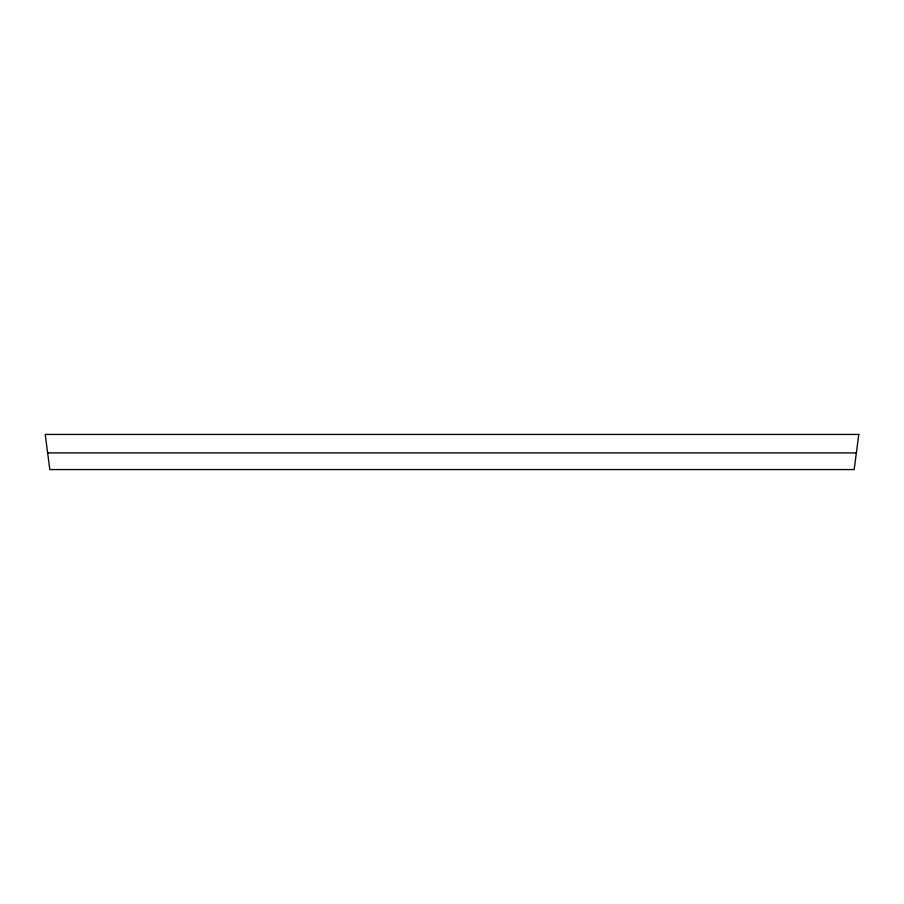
<?xml version="1.0" encoding="UTF-8"?>
<svg xmlns="http://www.w3.org/2000/svg" width="904" height="904" viewBox="0 0 904 904"><rect width="100%" height="100%" fill="white"/><g stroke="black" fill="none" stroke-linecap="round" stroke-linejoin="round"><path stroke-width="1.36" d="M47.629 452.904L856.37 452.904M858.8 434.428L854.167 469.571L49.833 469.571L45.2 434.428L858.8 434.428"/></g></svg>
